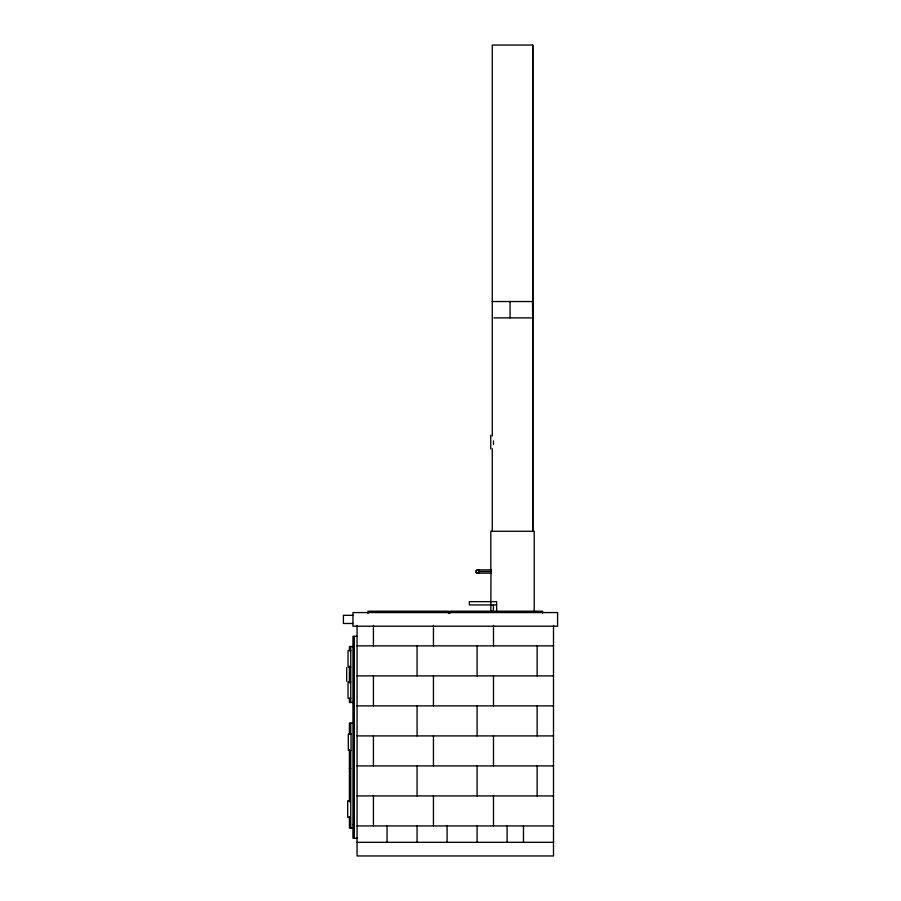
<?xml version="1.0" encoding="UTF-8"?>
<svg xmlns="http://www.w3.org/2000/svg" width="901" height="901" viewBox="0 0 901 901"><rect width="100%" height="100%" fill="white"/><g stroke="black" fill="none" stroke-linecap="round" stroke-linejoin="round"><path stroke-width="1.35" d="M490.989 572.766L490.82 611.283M534.203 611.25L534.203 531.263L490.82 531.263L490.82 573.284M490.876 573.092L490.82 569.736M478.51 572.664L476.933 573.092L475.717 571.504M492.273 301.531L532.885 301.531M493.894 317.895L531.353 317.895M532.694 317.895L532.502 301.531M491.27 569.871L477.35 569.871L478.172 570.085M478.994 571.504A1.633 1.633 0 0 0 476.539 570.085A1.633 1.633 0 0 0 476.539 572.923A1.633 1.633 0 0 0 478.994 571.504L491.27 571.504M477.35 573.149L491.27 573.149M496.62 604.931L469.342 604.931L469.342 601.654L496.631 601.654L496.62 611.756M352.955 615.304L343.405 615.304L343.405 623.481L352.955 623.481M357.055 636.309L352.955 636.309L352.955 838.212L357.055 838.212M357.055 645.859L553.496 645.859M352.955 646.535L349.408 646.535L349.408 650.736M350.771 650.635L348.045 650.635L348.045 666.999L350.771 666.999M357.055 675.874L553.496 675.874M350.771 682.012L348.045 682.012L348.045 698.376L350.771 698.376M352.955 702.476L349.408 702.476L349.408 698.275M357.055 705.888L553.496 705.888M352.955 723.075L349.408 723.075L349.408 734.281M357.055 735.903L553.496 735.903M357.055 765.906L553.496 765.906M349.408 768.643L350.771 768.643M357.055 795.921L553.496 795.921M350.421 800.831L347.696 800.831L347.696 817.207L350.421 817.207M352.955 824.573L354.318 824.573M357.055 825.935L553.496 825.935M352.955 828.12L349.408 828.12L349.408 816.914M357.055 842.311L553.496 842.311M553.496 625.395L553.496 855.95L357.055 855.95L357.055 625.395M542.582 613.39L542.582 611.205L449.813 611.205L449.813 613.39M537.131 645.859L537.131 675.874M537.131 705.888L537.131 735.903M537.131 765.906L537.131 795.921M532.885 531.376L532.885 45.05L492.273 45.05L492.273 436.073M532.694 45.05L532.694 531.376M523.481 825.935L523.481 842.311M510.067 301.531L510.067 317.895M507.117 825.935L507.117 842.311M493.478 440.927L493.478 444.452M493.478 625.395L493.478 645.859M493.478 675.874L493.478 705.888M493.478 735.903L493.478 765.906M493.478 795.921L493.478 825.935M493.376 604.931L493.376 611.756M492.273 448.687L492.273 531.376M490.741 435.307L490.741 448.901M478.994 569.871L478.994 573.149M477.102 645.859L477.102 675.874M477.102 705.888L477.102 735.903M477.102 765.906L477.102 795.921M477.102 825.935L477.102 842.311M448.45 613.39L448.45 611.205L367.968 611.205L367.968 613.39M447.087 825.935L447.087 842.311M433.449 625.395L433.449 645.859M433.449 675.874L433.449 705.888M433.449 735.903L433.449 765.906M433.449 795.921L433.449 825.935M417.073 645.859L417.073 675.874M417.073 705.888L417.073 735.903M417.073 765.906L417.073 795.921M417.073 825.935L417.073 842.311M387.058 825.935L387.058 842.311M373.419 625.395L373.419 645.859M373.419 675.874L373.419 705.888M373.419 735.903L373.419 765.906M373.419 795.921L373.419 825.935M354.318 636.309L354.318 838.212M350.771 646.535L350.771 702.476M350.771 723.075L350.771 734.124M350.771 750.691L350.771 828.12M349.408 666.121L349.408 682.902M349.408 749.688L349.408 801.834M346.682 667.709L346.682 681.302M557.595 612.567L352.955 612.567L352.955 626.218L557.595 626.218L557.595 612.567M351.052 734.067L348.315 734.067L348.315 750.443L351.052 750.443L351.052 734.067"/></g></svg>
